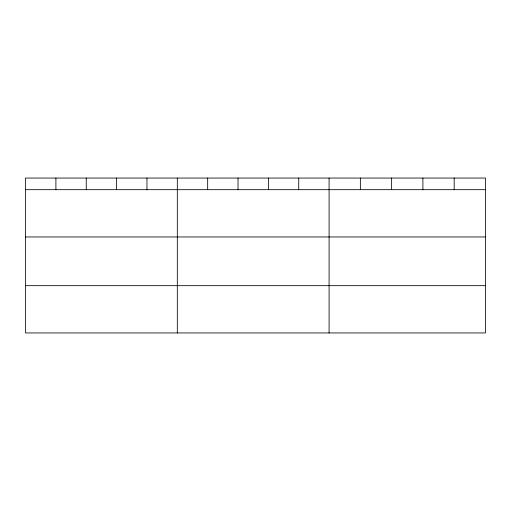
<?xml version="1.0" encoding="UTF-8"?>
<svg xmlns="http://www.w3.org/2000/svg" width="511" height="511" viewBox="0 0 511 511"><rect width="100%" height="100%" fill="white"/><g stroke="black" fill="none" stroke-linecap="round" stroke-linejoin="round"><path stroke-width="0.77" d="M485.45 236.957L485.45 178.052L25.55 178.052L25.55 332.948L485.45 332.948L485.45 236.957L25.55 236.957M25.55 189.683L485.45 189.683M25.55 285.668L485.45 285.668M454.177 178.052L454.177 189.683M422.904 178.052L422.904 189.683M391.63 178.052L391.63 189.683M360.357 178.052L360.357 189.683M329.084 178.052L329.084 332.948M298.731 178.052L298.731 189.683M268.377 178.052L268.377 189.683M238.024 178.052L238.024 189.683M207.67 178.052L207.67 189.683M177.317 178.052L177.317 332.948M146.964 178.052L146.964 189.683M116.61 178.052L116.61 189.683M86.257 178.052L86.257 189.683M55.903 178.052L55.903 189.683"/></g></svg>
